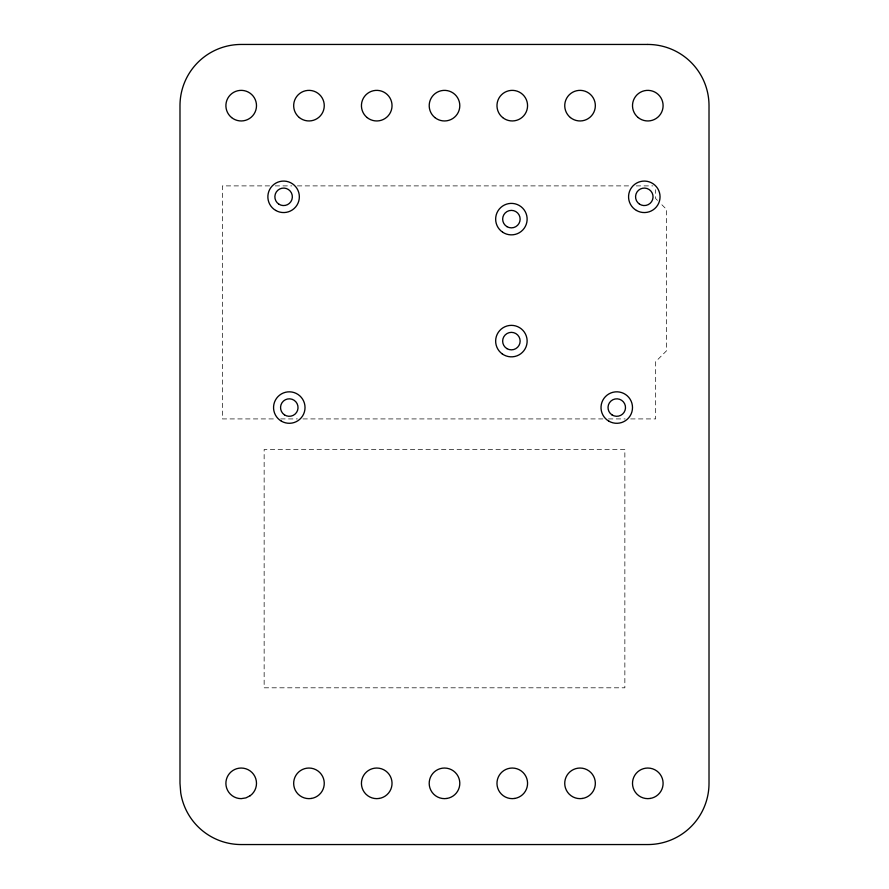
<?xml version="1.0" encoding="UTF-8"?>
<svg xmlns="http://www.w3.org/2000/svg" width="889" height="889" viewBox="0 0 889 889"><rect width="100%" height="100%" fill="white"/><g stroke="black" fill="none" stroke-linecap="round" stroke-linejoin="round"><path stroke-width="0.67" stroke-dasharray="4.45 3.33" d="M269.611 185.89L222.394 185.89L222.394 418.919L275.168 418.919M275.168 185.89L291.836 185.89M297.382 185.89L630.679 185.89M636.235 185.89L652.893 185.89M280.724 418.919L297.382 418.919M302.938 418.919L602.898 418.919M608.454 418.919L625.123 418.919M630.679 418.919L655.671 418.919L655.671 361.645L666.606 350.722L666.606 209.493L661.138 204.037M657.493 200.392L655.671 198.569L655.671 189.69M624.856 449.523L264.144 449.523L264.144 687.808L624.856 687.808L624.856 449.523"/><path stroke-width="1.33" d="M250.187 795.722L245.92 797.889L241.197 798.644A15.302 15.302 0 0 1 227.562 790.288L226.639 788.065A15.302 15.302 0 0 1 241.197 768.04L243.586 768.229A15.302 15.302 0 0 1 253.576 774.341L254.832 776.397A15.302 15.302 0 0 1 250.187 795.722M311.361 798.455L308.961 798.644A15.302 15.302 0 0 1 295.326 790.288L294.415 788.065A15.302 15.302 0 0 1 308.961 768.04L311.361 768.229A15.302 15.302 0 0 1 321.34 774.341L322.596 776.397A15.302 15.302 0 0 1 311.361 798.455M379.125 798.455L376.736 798.644A15.302 15.302 0 0 1 363.101 790.288L362.179 788.065A15.302 15.302 0 0 1 376.736 768.04L379.125 768.229A15.302 15.302 0 0 1 389.115 774.341L390.371 776.397A15.302 15.302 0 0 1 379.125 798.455M446.889 798.455L444.5 798.644A15.302 15.302 0 0 1 430.865 790.288L429.943 788.065A15.302 15.302 0 0 1 444.5 768.04L446.889 768.229A15.302 15.302 0 0 1 456.879 774.341L458.135 776.397A15.302 15.302 0 0 1 446.889 798.455M514.664 798.455L512.264 798.644A15.302 15.302 0 0 1 498.629 790.288L497.718 788.065A15.302 15.302 0 0 1 512.264 768.04L514.664 768.229A15.302 15.302 0 0 1 524.643 774.341L525.899 776.397A15.302 15.302 0 0 1 514.664 798.455M582.428 798.455L580.039 798.644A15.302 15.302 0 0 1 566.404 790.288L565.482 788.065A15.302 15.302 0 0 1 580.039 768.04L582.428 768.229A15.302 15.302 0 0 1 592.418 774.341L593.674 776.397A15.302 15.302 0 0 1 582.428 798.455M650.192 798.455L647.803 798.644A15.302 15.302 0 0 1 634.168 790.288L633.246 788.065A15.302 15.302 0 0 1 647.803 768.04L650.192 768.229A15.302 15.302 0 0 1 660.183 774.341L661.438 776.397A15.302 15.302 0 0 1 650.192 798.455M647.803 44.45L241.197 44.45A61.208 61.208 0 0 0 179.989 105.658L179.989 783.342L180.734 792.877A61.23 61.23 0 0 0 241.197 844.55L647.803 844.55A61.23 61.23 0 0 0 709.011 783.298L709.011 105.658A61.208 61.208 0 0 0 647.803 44.45M231.562 117.548A15.302 15.302 0 0 0 256.31 108.058A15.302 15.302 0 0 0 235.707 91.378A15.302 15.302 0 0 0 231.562 117.548M434.865 117.548A15.302 15.302 0 0 0 459.613 108.058A15.302 15.302 0 0 0 439.022 91.378A15.302 15.302 0 0 0 434.865 117.548M570.405 117.548A15.302 15.302 0 0 0 595.152 108.058A15.302 15.302 0 0 0 574.55 91.378A15.302 15.302 0 0 0 570.405 117.548M284.447 414.841A8.746 8.746 0 0 0 298.015 408.107A8.746 8.746 0 0 0 285.402 399.728A8.746 8.746 0 0 0 284.447 414.841M638.169 117.548A15.302 15.302 0 0 0 662.916 108.058A15.302 15.302 0 0 0 642.325 91.378A15.302 15.302 0 0 0 638.169 117.548M502.263 353.922A15.735 15.735 0 0 0 527.066 342.598A15.735 15.735 0 0 0 504.852 326.785A15.735 15.735 0 0 0 502.263 353.922M502.641 117.548A15.302 15.302 0 0 0 527.377 108.058A15.302 15.302 0 0 0 506.786 91.378A15.302 15.302 0 0 0 502.641 117.548M275.734 210.449A15.735 15.735 0 0 0 299.349 196.813A15.735 15.735 0 0 0 275.734 183.19A15.735 15.735 0 0 0 275.734 210.449M278.768 204.103A8.746 8.746 0 0 0 292.337 197.369A8.746 8.746 0 0 0 279.713 188.99A8.746 8.746 0 0 0 278.768 204.103M507.019 226.684A8.746 8.746 0 0 0 520.143 219.116A8.746 8.746 0 0 0 507.019 211.549A8.746 8.746 0 0 0 507.019 226.684M507.019 348.677A8.746 8.746 0 0 0 520.143 341.098A8.746 8.746 0 0 0 507.019 333.531A8.746 8.746 0 0 0 507.019 348.677M502.663 232.218A15.735 15.735 0 0 0 527.099 220.128A15.735 15.735 0 0 0 504.419 205.015A15.735 15.735 0 0 0 502.663 232.218M281.424 421.186A15.735 15.735 0 0 0 305.027 407.551A15.735 15.735 0 0 0 281.424 393.927A15.735 15.735 0 0 0 281.424 421.186M299.337 117.548A15.302 15.302 0 0 0 324.074 108.058A15.302 15.302 0 0 0 303.482 91.378A15.302 15.302 0 0 0 299.337 117.548M608.887 421.186A15.735 15.735 0 0 0 632.501 407.551A15.735 15.735 0 0 0 608.887 393.927A15.735 15.735 0 0 0 608.887 421.186M367.101 117.548A15.302 15.302 0 0 0 391.849 108.058A15.302 15.302 0 0 0 371.246 91.378A15.302 15.302 0 0 0 367.101 117.548M611.921 414.841A8.746 8.746 0 0 0 625.489 408.107A8.746 8.746 0 0 0 612.877 399.728A8.746 8.746 0 0 0 611.921 414.841M639.469 204.103A8.746 8.746 0 0 0 653.037 197.369A8.746 8.746 0 0 0 640.413 188.99A8.746 8.746 0 0 0 639.469 204.103M636.435 210.449A15.735 15.735 0 0 0 660.049 196.813A15.735 15.735 0 0 0 636.435 183.19A15.735 15.735 0 0 0 636.435 210.449"/></g></svg>
